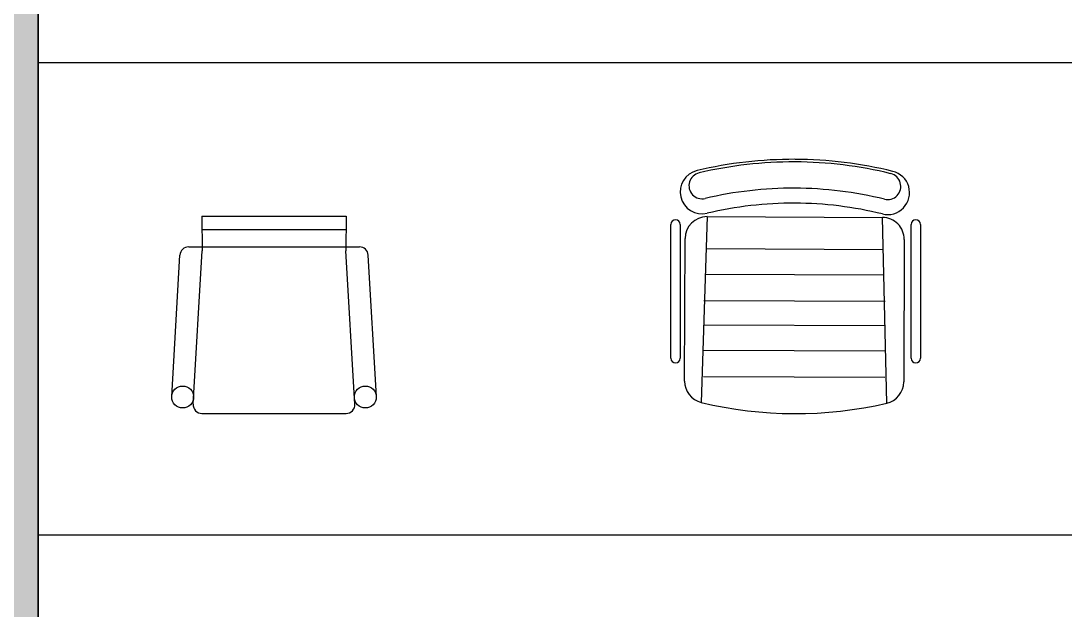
# Model space of a CAD drawing. Header units: millimetres. Extents: x 36213 to 52357, y 13387 to 22894.
# Drawn here: x 37766 to 40148, y 16840 to 18184 of the extents above; entities that cross this region are included whole.
import ezdxf

# ---------------------------------------------------------------- set-up
doc = ezdxf.new("R2010")
doc.units = ezdxf.units.MM
doc.layers.add('www.cad-blocks.net', color=7, linetype='Continuous')

# ---------------------------------------------------------------- blocks, each defined once
blk = doc.blocks.new('A$C19F051F0')
for p, q in [((69, 450), (397.8, 450)), ((69, 450), (69.3, 371.4)), ((397.8, 450), (397.5, 371.4)), ((69, 420), (397.8, 420)), ((0, 39), (18.7, 361.2)), ((38.7, 380), (428.2, 380)), ((49.1, 21.2), (69.3, 371.4)), ((417.8, 21.2), (397.5, 371.4)), ((466.8, 39), (448.2, 361.2)), ((69, 0), (397.8, 0))]:
    blk.add_line(p, q)
for centre in [(25, 37.5), (441.7, 37.5)]:
    blk.add_circle(centre, 25)
for centre, start, end in [((38.7, 360), 90, 176.6868), ((38.7, 360), 90, 176.6868), ((428.2, 360), 3.3132, 90), ((69, 20), 176.6868, 270), ((397.8, 20), 270, 3.3132)]:
    blk.add_arc(centre, 20, start, end)
blk = doc.blocks.new('A$C0E0855F3')
for p, q in [((0, 126.1), (0, 431.4)), ((21.4, 431.4), (21.4, 126.1)), ((82.6, 449), (69.4, 25.2)), ((82.6, 449), (482.6, 447.3)), ((492.4, 23.4), (482.6, 447.3)), ((547.8, 126.1), (547.8, 431.4)), ((569.2, 431.4), (569.2, 126.1)), ((31.1, 74), (32.4, 399.2)), ((532.4, 397.1), (531.1, 71.9)), ((484.3, 373.6), (80.3, 375.3)), ((485.7, 315.8), (78.5, 317.4)), ((488.6, 255.5), (75.1, 257.2)), ((488.3, 200.1), (74.9, 201.8)), ((488.1, 142.3), (74.7, 144)), ((487.8, 82.1), (74.4, 83.8))]:
    blk.add_line(p, q)
for centre, radius, start, end in [((279.4, -372.9), 952.7, 89.7748, 103.3361), ((279.4, -358.8), 932.8, 89.7741, 103.3354), ((279.2, -358.7), 932.7, 76.1975, 89.7587), ((279.2, -372.9), 952.7, 76.1975, 89.7587), ((71.2, 505.4), 50, 103.3361, 283.3361), ((71.2, 519.7), 30, 103.336, 283.3361), ((494.5, 503.7), 50, 256.1975, 76.1975), ((494.5, 518), 30, 256.1974, 76.1975), ((279.4, -358.7), 872.7, 89.7748, 103.3361), ((279.2, -358.7), 872.7, 76.1977, 89.7589), ((279.4, -372.9), 852.7, 89.7748, 103.3361), ((279.2, -372.9), 852.7, 76.1975, 89.7587), ((10.7, 431.4), 10.7, 0, 180), ((82.4, 399), 50, 89.7668, 179.7668), ((482.4, 397.3), 50, 359.7668, 89.7668), ((558.5, 431.4), 10.7, 0, 180), ((10.7, 126.1), 10.7, 180, 0), ((558.5, 126.1), 10.7, 180, 0), ((81.1, 73.8), 50, 179.7668, 256.4544), ((481.1, 72.1), 50, 283.0791, 359.7668), ((284.5, 918.2), 918.6, 256.4544, 283.0791)]:
    blk.add_arc(centre, radius, start, end)
blk = doc.blocks.new('FORMAT')
at = {"layer": 'www.cad-blocks.net', "true_color": 0x444444}
blk.add_hatch(color=250, dxfattribs=at).paths.add_polyline_path([(36212.7, 22893.5), (36212.7, 13386.5), (37805.3, 13386.5), (37805.3, 22893.5)])
at = {"layer": 'www.cad-blocks.net', "color": 155, "true_color": 0x546d8e}
for p, q in [((37805.3, 13386.5), (37805.3, 22893.5)), ((37805.3, 18089.3), (52357.3, 18089.3)), ((37805.3, 17011.9), (52357.3, 17011.9))]:
    blk.add_line(p, q, dxfattribs=at)
at = {"layer": 'www.cad-blocks.net'}
blk.add_line((37805.3, 22893.5), (37805.3, 13386.5), dxfattribs=at)
at = {"layer": 'www.cad-blocks.net', "color": 250, "true_color": 0x444444}
blk.add_line((37805.3, 22893.5), (37805.3, 13386.5), dxfattribs=at)

msp = doc.modelspace()

# ---------------------------------------------------------------- block references
for name, p in [('A$C0E0855F3', (39248.8, 17288.7)), ('A$C19F051F0', (38110.1, 17288.7))]:
    msp.add_blockref(name, p)
at = {"layer": 'www.cad-blocks.net'}
msp.add_blockref('FORMAT', (0, 0), dxfattribs=at)

doc.saveas('drawing.dxf')
